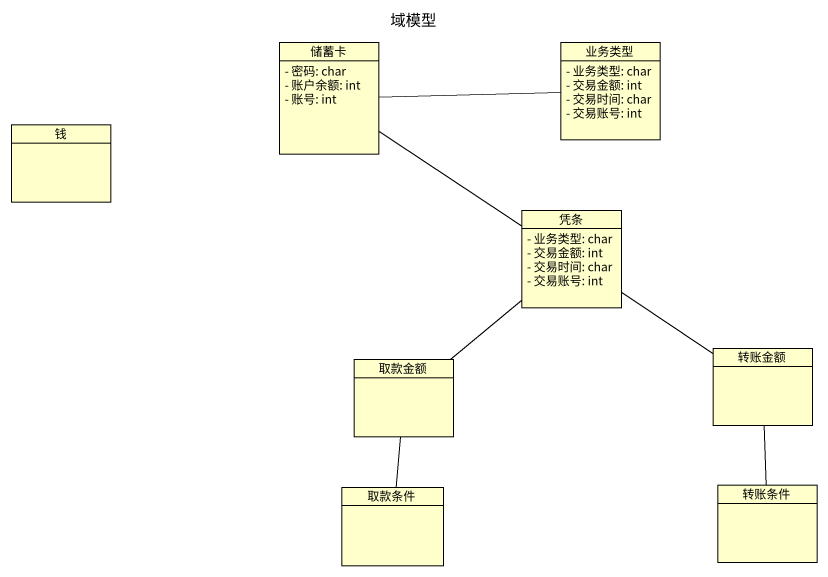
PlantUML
@startuml
title 域模型
hide circle
hide empty members
skinparam classAttributeIconSize 0
class 储蓄卡 {
  - 密码: char
  - 账户余额: int
  - 账号: int
}
class 业务类型 {
  - 业务类型: char
  - 交易金额: int
  - 交易时间: char
  - 交易账号: int
}
class 钱
class 凭条 {
  - 业务类型: char
  - 交易金额: int
  - 交易时间: char
  - 交易账号: int
}
class 取款金额
class 转账金额
class 取款条件
class 转账条件
储蓄卡 -right- 业务类型
储蓄卡 -- 凭条
凭条 -- 取款金额
凭条 -- 转账金额
取款金额 -- 取款条件
转账金额 -- 转账条件
@enduml
